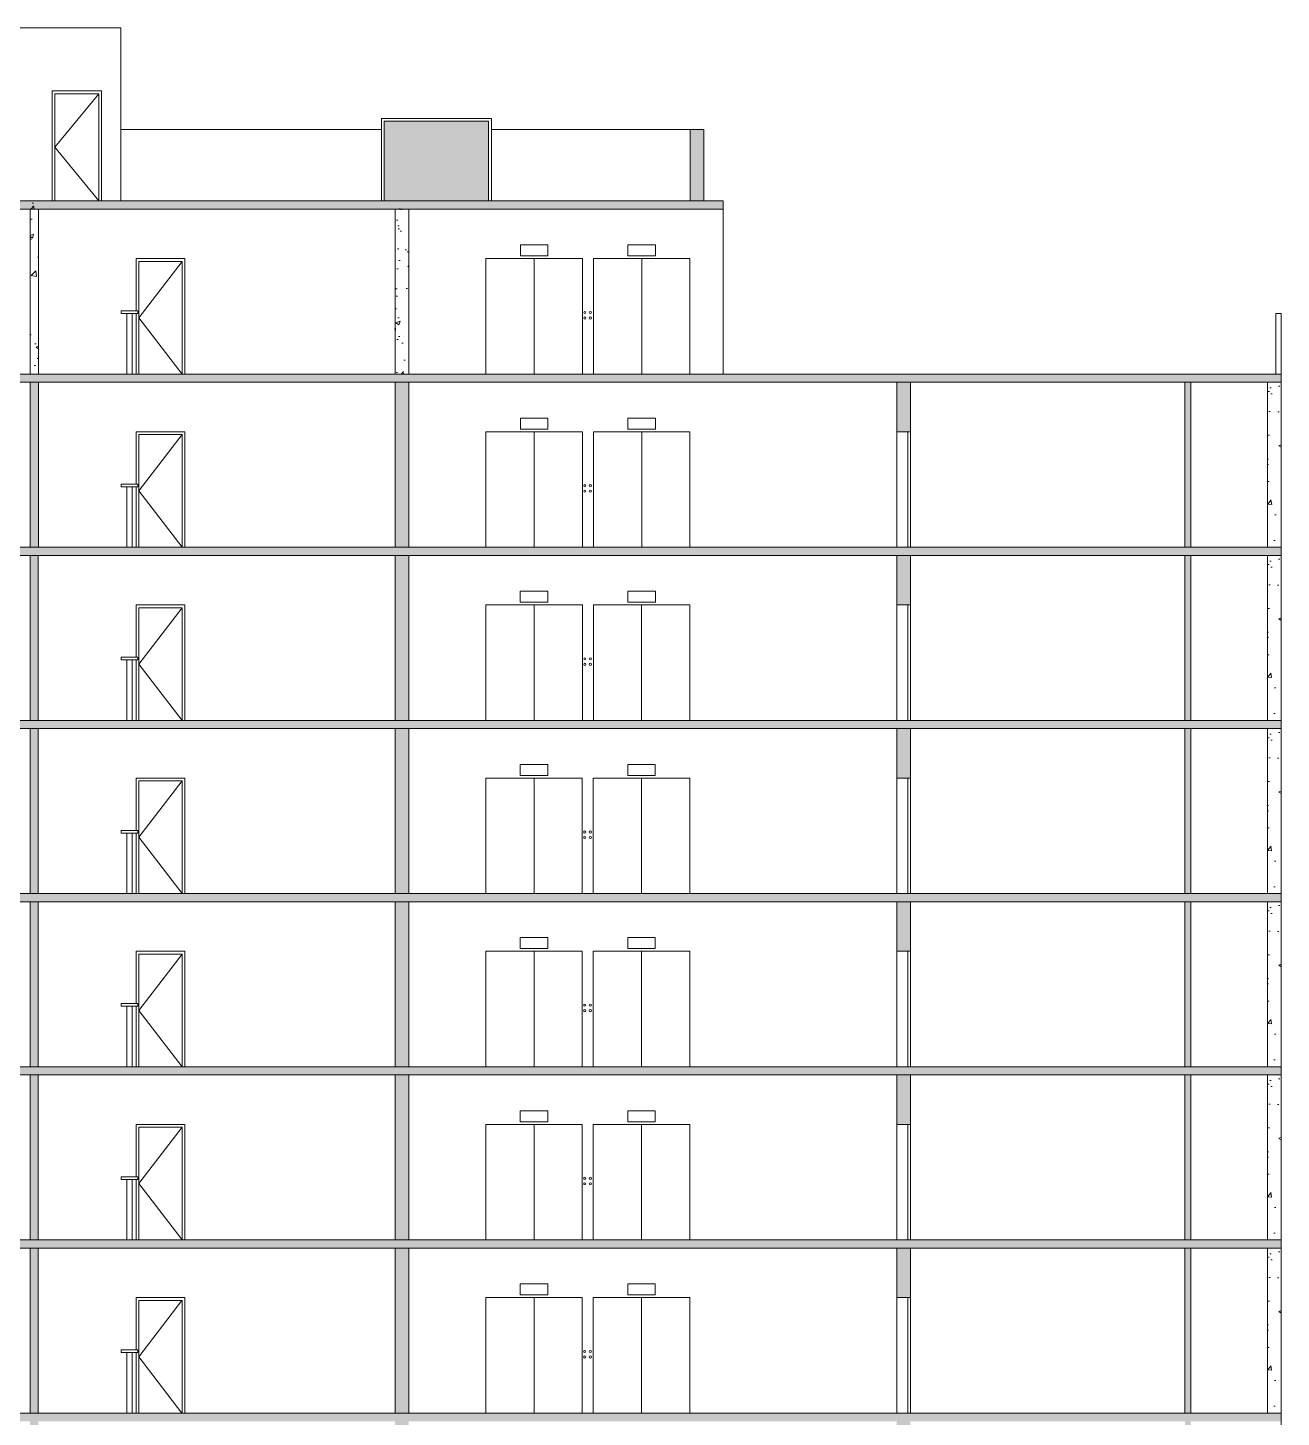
# Model space of a CAD drawing. Header units: millimetres. Extents: x 2878 to 6301, y 540 to 1980.
# Drawn here: x 3120.91 to 3143.7, y 969.55 to 994.83 of the extents above; entities that cross this region are included whole.
import ezdxf

# ---------------------------------------------------------------- set-up
doc = ezdxf.new("R2010")
doc.units = ezdxf.units.MM
doc.header["$LTSCALE"] = 4
for name, color, linetype, lineweight in [('ALVENARIA', 4, 'Continuous', 20), ('COTAS', 35, 'Continuous', 5), ('PORTA', 2, 'Continuous', 20)]:
    doc.layers.add(name, color=color, linetype=linetype, lineweight=lineweight)

msp = doc.modelspace()

# ---------------------------------------------------------------- hatches: boundary and pattern name
at = {"layer": 'COTAS'}
h = msp.add_hatch(dxfattribs=at)
h.set_pattern_fill('FLEX', color=9, scale=0.061)
h.set_pattern_definition([(0, (-325.8662, -279.77653), (0, 0.38735), [0.38735, -0.38735]), (45, (-325.47886, -279.77653), (3e-17, 0.38735), [0.0968375, -0.354120624, 0.0968375, -0.547795624])])
h.paths.add_polyline_path([(3129.292, 993.129), (3127.392, 993.129), (3127.392, 991.679), (3129.292, 991.679)])
h.paths.add_polyline_path([(3110.123, 945.479), (3113.789, 945.479), (3113.789, 947.429), (3110.123, 947.429)])
h.paths.add_polyline_path([(3114.488, 945.479), (3116.714, 945.479), (3116.714, 947.429), (3114.488, 947.429)])
h.paths.add_polyline_path([(3117.239, 945.479), (3120.898, 945.479), (3120.898, 947.429), (3117.239, 947.429)])
h.paths.add_polyline_path([(3121.149, 945.479), (3124.808, 945.479), (3124.808, 947.429), (3121.149, 947.429)])
h.paths.add_polyline_path([(3046.755, 991.679), (3048.655, 991.679), (3048.655, 993.129), (3046.755, 993.129)])
h.paths.add_polyline_path([(3061.381, 991.679), (3063.281, 991.679), (3063.281, 993.129), (3061.381, 993.129)])
at = {"layer": 'COTAS', "ltscale": 9}
h = msp.add_hatch(dxfattribs=at)
h.set_pattern_fill('AR-CONC', color=256, scale=0.0043)
h.set_pattern_definition([(50, (-325.8662, -279.7765), (0.78339408, -0.06853807), [0.081915, -0.901065]), (355, (-325.8662, -279.7765), (-0.15154671, 0.82154443), [0.065532, -0.72085451]), (100.451445, (-325.8009, -279.78224), (0.63184736, 0.75300633), [0.06961704, -0.76578805]), (46.1842, (-325.8662, -279.5581), (1.16563988, -0.180782), [0.1228725, -1.3515975]), (96.635558, (-325.7691, -279.5732), (1.02083778, 1.06393234), [0.1044256, -1.1486831]), (351.18415, (-325.8662, -279.5581), (1.02083778, 1.06393234), [0.09829786, -1.08127685]), (21, (-325.757, -279.6127), (0.65194188, -0.43974035), [0.081915, -0.901065]), (326, (-325.757, -279.6127), (0.26574872, 0.79200825), [0.065532, -0.720852]), (71.451445, (-325.7027, -279.64935), (0.9176906, 0.3522679), [0.06961704, -0.76578673]), (37.5, (-325.8662, -279.77653), (0.013280994, 0.363586667), [0, -0.7121144, 0, -0.731774, 0, -0.7235825]), (7.5, (-325.8662, -279.77653), (0.28732455, 0.43077647), [0, -0.4172204, 0, -0.6957314, 0, -0.2757805]), (327.5, (-326.10977, -279.77653), (0.58303956, -0.0246336), [0, -0.27305, 0, -0.851916, 0, -1.130427]), (317.5, (-326.219, -279.77653), (0.63695548, 0.10933391), [0, -0.354965, 0, -0.5657596, 0, -0.802767])])
h.paths.add_polyline_path([(3109.854, 992.979), (3109.604, 992.979), (3109.604, 991.679), (3109.854, 991.679)])
h.paths.add_polyline_path([(3133.204, 992.979), (3132.954, 992.979), (3132.954, 991.679), (3133.204, 991.679)])
h.paths.add_polyline_path([(3133.554, 991.679), (3108.503, 991.679), (3108.503, 991.529), (3133.554, 991.529)])
h.paths.add_polyline_path([(3136.965, 985.379), (3136.715, 985.379), (3136.715, 984.329), (3136.965, 984.329)])
h.paths.add_polyline_path([(3142.058, 985.379), (3141.953, 985.379), (3141.953, 982.229), (3142.058, 982.229)])
h.paths.add_polyline_path([(3127.841, 985.379), (3127.591, 985.379), (3127.591, 982.229), (3127.841, 982.229)])
h.paths.add_polyline_path([(3121.103, 985.379), (3120.953, 985.379), (3120.953, 982.229), (3121.103, 982.229)])
h = msp.add_hatch(dxfattribs=at)
h.set_pattern_fill('AR-CONC', color=256, scale=0.0043)
h.set_pattern_definition([(50, (80.2617, -303.24615), (0.78339408, -0.06853807), [0.081915, -0.901065]), (355, (80.2617, -303.24615), (-0.15154671, 0.82154443), [0.065532, -0.72085451]), (100.451445, (80.327, -303.25186), (0.63184736, 0.75300633), [0.06961704, -0.76578805]), (46.1842, (80.2617, -303.0277), (1.16563988, -0.180782), [0.1228725, -1.3515975]), (96.635558, (80.3588, -303.0428), (1.02083778, 1.06393234), [0.1044256, -1.1486831]), (351.18415, (80.2617, -303.0277), (1.02083778, 1.06393234), [0.09829786, -1.08127685]), (21, (80.3709, -303.0823), (0.65194188, -0.43974035), [0.081915, -0.901065]), (326, (80.3709, -303.0823), (0.26574872, 0.79200825), [0.065532, -0.720852]), (71.451445, (80.42525, -303.119), (0.9176906, 0.3522679), [0.06961704, -0.76578673]), (37.5, (80.2617, -303.24615), (0.013280994, 0.363586667), [0, -0.7121144, 0, -0.731774, 0, -0.7235825]), (7.5, (80.2617, -303.24615), (0.28732455, 0.43077647), [0, -0.4172204, 0, -0.6957314, 0, -0.2757805]), (327.5, (80.01814, -303.24615), (0.58303956, -0.0246336), [0, -0.27305, 0, -0.851916, 0, -1.130427]), (317.5, (79.9089, -303.24615), (0.63695548, 0.10933391), [0, -0.354965, 0, -0.5657596, 0, -0.802767])])
h.paths.add_polyline_path([(3127.842, 991.679), (3127.592, 991.679), (3127.592, 988.529), (3127.842, 988.529)])
h.paths.add_polyline_path([(3121.104, 991.679), (3120.954, 991.679), (3120.954, 988.529), (3121.104, 988.529)])
h = msp.add_hatch(dxfattribs=at)
h.set_pattern_fill('AR-CONC', color=256, scale=0.0043)
h.set_pattern_definition([(50, (-59.3249, -212.6349), (0.78339408, -0.06853807), [0.081915, -0.901065]), (355, (-59.3249, -212.6349), (-0.15154671, 0.82154443), [0.065532, -0.72085451]), (100.451445, (-59.2596, -212.64064), (0.63184736, 0.75300633), [0.06961704, -0.76578805]), (46.1842, (-59.3249, -212.4165), (1.16563988, -0.180782), [0.1228725, -1.3515975]), (96.635558, (-59.2277, -212.4316), (1.02083778, 1.06393234), [0.1044256, -1.1486831]), (351.18415, (-59.3249, -212.4165), (1.02083778, 1.06393234), [0.09829786, -1.08127685]), (21, (-59.21566, -212.4711), (0.65194188, -0.43974035), [0.081915, -0.901065]), (326, (-59.21566, -212.4711), (0.26574872, 0.79200825), [0.065532, -0.720852]), (71.451445, (-59.1613, -212.50774), (0.9176906, 0.3522679), [0.06961704, -0.76578673]), (37.5, (-59.32488, -212.63493), (0.013280994, 0.363586667), [0, -0.7121144, 0, -0.731774, 0, -0.7235825]), (7.5, (-59.32488, -212.63493), (0.28732455, 0.43077647), [0, -0.4172204, 0, -0.6957314, 0, -0.2757805]), (327.5, (-59.56844, -212.63493), (0.58303956, -0.0246336), [0, -0.27305, 0, -0.851916, 0, -1.130427]), (317.5, (-59.67766, -212.63493), (0.63695548, 0.10933391), [0, -0.354965, 0, -0.5657596, 0, -0.802767])])
h.paths.add_polyline_path([(3143.704, 988.529), (3098.353, 988.529), (3098.353, 988.379), (3143.704, 988.379)])
h.paths.add_polyline_path([(3143.703, 985.379), (3098.352, 985.379), (3098.352, 985.229), (3143.703, 985.229)])
h.paths.add_polyline_path([(3143.702, 982.229), (3098.351, 982.229), (3098.351, 982.079), (3143.702, 982.079)])
h.paths.add_polyline_path([(3143.702, 979.079), (3098.351, 979.079), (3098.351, 978.929), (3143.702, 978.929)])
h.paths.add_polyline_path([(3098.601, 982.079), (3098.351, 982.079), (3098.351, 979.079), (3098.601, 979.079)])
h.paths.add_polyline_path([(3098.601, 978.929), (3098.351, 978.929), (3098.351, 975.929), (3098.601, 975.929)])
h.paths.add_polyline_path([(3098.602, 985.229), (3098.352, 985.229), (3098.352, 982.229), (3098.602, 982.229)])
h.paths.add_polyline_path([(3098.603, 988.379), (3098.353, 988.379), (3098.353, 985.379), (3098.603, 985.379)])
h.paths.add_polyline_path([(3143.702, 969.629), (3098.35, 969.629), (3098.35, 969.479), (3143.702, 969.479)])
h.paths.add_polyline_path([(3098.6, 969.479), (3098.35, 969.479), (3098.35, 966.479), (3098.6, 966.479)])
h.paths.add_polyline_path([(3143.702, 972.779), (3098.351, 972.779), (3098.351, 972.629), (3143.702, 972.629)])
h.paths.add_polyline_path([(3098.601, 972.629), (3098.351, 972.629), (3098.351, 969.629), (3098.601, 969.629)])
h.paths.add_polyline_path([(3098.601, 975.779), (3098.351, 975.779), (3098.351, 972.779), (3098.601, 972.779)])
h.paths.add_polyline_path([(3143.702, 975.929), (3098.351, 975.929), (3098.351, 975.779), (3143.702, 975.779)])
h.paths.add_polyline_path([(3136.962, 966.479), (3136.712, 966.479), (3136.712, 965.429), (3136.962, 965.429)])
h.paths.add_polyline_path([(3142.056, 966.479), (3141.951, 966.479), (3141.951, 963.329), (3142.056, 963.329)])
h.paths.add_polyline_path([(3127.838, 966.479), (3127.588, 966.479), (3127.588, 963.329), (3127.838, 963.329)])
h.paths.add_polyline_path([(3121.101, 966.479), (3120.951, 966.479), (3120.951, 963.329), (3121.101, 963.329)])
h = msp.add_hatch(dxfattribs=at)
h.set_pattern_fill('AR-CONC', color=256, scale=0.0043)
h.set_pattern_definition([(50, (255.08535, -306.39616), (0.78339408, -0.06853807), [0.081915, -0.901065]), (355, (255.08535, -306.3962), (-0.15154671, 0.82154443), [0.065532, -0.72085451]), (100.451445, (255.1506, -306.4019), (0.63184736, 0.75300633), [0.06961704, -0.76578805]), (46.1842, (255.0853, -306.1777), (1.16563988, -0.180782), [0.1228725, -1.3515975]), (96.635558, (255.1825, -306.1928), (1.02083778, 1.06393234), [0.1044256, -1.1486831]), (351.18415, (255.0853, -306.1777), (1.02083778, 1.06393234), [0.09829786, -1.08127685]), (21, (255.19457, -306.2323), (0.65194188, -0.43974035), [0.081915, -0.901065]), (326, (255.1946, -306.2323), (0.26574872, 0.79200825), [0.065532, -0.720852]), (71.451445, (255.2489, -306.269), (0.9176906, 0.3522679), [0.06961704, -0.76578673]), (37.5, (255.08535, -306.39616), (0.013280994, 0.363586667), [0, -0.7121144, 0, -0.731774, 0, -0.7235825]), (7.5, (255.08535, -306.39616), (0.28732455, 0.43077647), [0, -0.4172204, 0, -0.6957314, 0, -0.2757805]), (327.5, (254.8418, -306.39616), (0.58303956, -0.0246336), [0, -0.27305, 0, -0.851916, 0, -1.130427]), (317.5, (254.73257, -306.39616), (0.63695548, 0.10933391), [0, -0.354965, 0, -0.5657596, 0, -0.802767])])
h.paths.add_polyline_path([(3136.966, 988.529), (3136.716, 988.529), (3136.716, 987.479), (3136.966, 987.479)])
h.paths.add_polyline_path([(3142.059, 988.529), (3141.954, 988.529), (3141.954, 985.379), (3142.059, 985.379)])
h.paths.add_polyline_path([(3127.842, 988.529), (3127.592, 988.529), (3127.592, 985.379), (3127.842, 985.379)])
h.paths.add_polyline_path([(3121.104, 988.529), (3120.954, 988.529), (3120.954, 985.379), (3121.104, 985.379)])
h = msp.add_hatch(dxfattribs=at)
h.set_pattern_fill('AR-CONC', color=256, scale=0.0043)
h.set_pattern_definition([(50, (255.0836, -312.69616), (0.78339408, -0.06853807), [0.081915, -0.901065]), (355, (255.0836, -312.6962), (-0.15154671, 0.82154443), [0.065532, -0.72085451]), (100.451445, (255.1489, -312.7019), (0.63184736, 0.75300633), [0.06961704, -0.76578805]), (46.1842, (255.0836, -312.4777), (1.16563988, -0.180782), [0.1228725, -1.3515975]), (96.635558, (255.1807, -312.4928), (1.02083778, 1.06393234), [0.1044256, -1.1486831]), (351.18415, (255.0836, -312.4777), (1.02083778, 1.06393234), [0.09829786, -1.08127685]), (21, (255.19283, -312.5323), (0.65194188, -0.43974035), [0.081915, -0.901065]), (326, (255.1928, -312.5323), (0.26574872, 0.79200825), [0.065532, -0.720852]), (71.451445, (255.24716, -312.569), (0.9176906, 0.3522679), [0.06961704, -0.76578673]), (37.5, (255.0836, -312.69616), (0.013280994, 0.363586667), [0, -0.7121144, 0, -0.731774, 0, -0.7235825]), (7.5, (255.0836, -312.69616), (0.28732455, 0.43077647), [0, -0.4172204, 0, -0.6957314, 0, -0.2757805]), (327.5, (254.84005, -312.69616), (0.58303956, -0.0246336), [0, -0.27305, 0, -0.851916, 0, -1.130427]), (317.5, (254.73083, -312.69616), (0.63695548, 0.10933391), [0, -0.354965, 0, -0.5657596, 0, -0.802767])])
h.paths.add_polyline_path([(3136.964, 982.229), (3136.714, 982.229), (3136.714, 981.179), (3136.964, 981.179)])
h.paths.add_polyline_path([(3142.058, 982.229), (3141.953, 982.229), (3141.953, 979.079), (3142.058, 979.079)])
h.paths.add_polyline_path([(3127.84, 982.229), (3127.59, 982.229), (3127.59, 979.079), (3127.84, 979.079)])
h.paths.add_polyline_path([(3121.102, 982.229), (3120.952, 982.229), (3120.952, 979.079), (3121.102, 979.079)])
h = msp.add_hatch(dxfattribs=at)
h.set_pattern_fill('AR-CONC', color=256, scale=0.0043)
h.set_pattern_definition([(50, (255.0836, -315.84616), (0.78339408, -0.06853807), [0.081915, -0.901065]), (355, (255.0836, -315.8462), (-0.15154671, 0.82154443), [0.065532, -0.72085451]), (100.451445, (255.1489, -315.8519), (0.63184736, 0.75300633), [0.06961704, -0.76578805]), (46.1842, (255.0836, -315.6277), (1.16563988, -0.180782), [0.1228725, -1.3515975]), (96.635558, (255.1807, -315.6428), (1.02083778, 1.06393234), [0.1044256, -1.1486831]), (351.18415, (255.0836, -315.6277), (1.02083778, 1.06393234), [0.09829786, -1.08127685]), (21, (255.19283, -315.6823), (0.65194188, -0.43974035), [0.081915, -0.901065]), (326, (255.1928, -315.6823), (0.26574872, 0.79200825), [0.065532, -0.720852]), (71.451445, (255.24716, -315.719), (0.9176906, 0.3522679), [0.06961704, -0.76578673]), (37.5, (255.0836, -315.84616), (0.013280994, 0.363586667), [0, -0.7121144, 0, -0.731774, 0, -0.7235825]), (7.5, (255.0836, -315.84616), (0.28732455, 0.43077647), [0, -0.4172204, 0, -0.6957314, 0, -0.2757805]), (327.5, (254.84005, -315.84616), (0.58303956, -0.0246336), [0, -0.27305, 0, -0.851916, 0, -1.130427]), (317.5, (254.73083, -315.84616), (0.63695548, 0.10933391), [0, -0.354965, 0, -0.5657596, 0, -0.802767])])
h.paths.add_polyline_path([(3136.964, 979.079), (3136.714, 979.079), (3136.714, 978.029), (3136.964, 978.029)])
h.paths.add_polyline_path([(3142.058, 979.079), (3141.953, 979.079), (3141.953, 975.929), (3142.058, 975.929)])
h.paths.add_polyline_path([(3127.84, 979.079), (3127.59, 979.079), (3127.59, 975.929), (3127.84, 975.929)])
h.paths.add_polyline_path([(3121.102, 979.079), (3120.952, 979.079), (3120.952, 975.929), (3121.102, 975.929)])
h = msp.add_hatch(dxfattribs=at)
h.set_pattern_fill('AR-CONC', color=256, scale=0.0043)
h.set_pattern_definition([(50, (255.0836, -318.99616), (0.78339408, -0.06853807), [0.081915, -0.901065]), (355, (255.0836, -318.9962), (-0.15154671, 0.82154443), [0.065532, -0.72085451]), (100.451445, (255.1489, -319.0019), (0.63184736, 0.75300633), [0.06961704, -0.76578805]), (46.1842, (255.0836, -318.7777), (1.16563988, -0.180782), [0.1228725, -1.3515975]), (96.635558, (255.1807, -318.7928), (1.02083778, 1.06393234), [0.1044256, -1.1486831]), (351.18415, (255.0836, -318.7777), (1.02083778, 1.06393234), [0.09829786, -1.08127685]), (21, (255.19283, -318.8323), (0.65194188, -0.43974035), [0.081915, -0.901065]), (326, (255.1928, -318.8323), (0.26574872, 0.79200825), [0.065532, -0.720852]), (71.451445, (255.24716, -318.869), (0.9176906, 0.3522679), [0.06961704, -0.76578673]), (37.5, (255.0836, -318.99616), (0.013280994, 0.363586667), [0, -0.7121144, 0, -0.731774, 0, -0.7235825]), (7.5, (255.0836, -318.99616), (0.28732455, 0.43077647), [0, -0.4172204, 0, -0.6957314, 0, -0.2757805]), (327.5, (254.84005, -318.99616), (0.58303956, -0.0246336), [0, -0.27305, 0, -0.851916, 0, -1.130427]), (317.5, (254.73083, -318.99616), (0.63695548, 0.10933391), [0, -0.354965, 0, -0.5657596, 0, -0.802767])])
h.paths.add_polyline_path([(3136.964, 975.929), (3136.714, 975.929), (3136.714, 974.879), (3136.964, 974.879)])
h.paths.add_polyline_path([(3142.058, 975.929), (3141.953, 975.929), (3141.953, 972.779), (3142.058, 972.779)])
h.paths.add_polyline_path([(3127.84, 975.929), (3127.59, 975.929), (3127.59, 972.779), (3127.84, 972.779)])
h.paths.add_polyline_path([(3121.102, 975.929), (3120.952, 975.929), (3120.952, 972.779), (3121.102, 972.779)])
h = msp.add_hatch(dxfattribs=at)
h.set_pattern_fill('AR-CONC', color=256, scale=0.0043)
h.set_pattern_definition([(50, (255.0836, -322.14616), (0.78339408, -0.06853807), [0.081915, -0.901065]), (355, (255.0836, -322.1462), (-0.15154671, 0.82154443), [0.065532, -0.72085451]), (100.451445, (255.1489, -322.1519), (0.63184736, 0.75300633), [0.06961704, -0.76578805]), (46.1842, (255.0836, -321.9277), (1.16563988, -0.180782), [0.1228725, -1.3515975]), (96.635558, (255.1807, -321.9428), (1.02083778, 1.06393234), [0.1044256, -1.1486831]), (351.18415, (255.0836, -321.9277), (1.02083778, 1.06393234), [0.09829786, -1.08127685]), (21, (255.19283, -321.9823), (0.65194188, -0.43974035), [0.081915, -0.901065]), (326, (255.1928, -321.9823), (0.26574872, 0.79200825), [0.065532, -0.720852]), (71.451445, (255.24716, -322.019), (0.9176906, 0.3522679), [0.06961704, -0.76578673]), (37.5, (255.0836, -322.14616), (0.013280994, 0.363586667), [0, -0.7121144, 0, -0.731774, 0, -0.7235825]), (7.5, (255.0836, -322.14616), (0.28732455, 0.43077647), [0, -0.4172204, 0, -0.6957314, 0, -0.2757805]), (327.5, (254.84005, -322.14616), (0.58303956, -0.0246336), [0, -0.27305, 0, -0.851916, 0, -1.130427]), (317.5, (254.73083, -322.14616), (0.63695548, 0.10933391), [0, -0.354965, 0, -0.5657596, 0, -0.802767])])
h.paths.add_polyline_path([(3136.964, 972.779), (3136.714, 972.779), (3136.714, 971.729), (3136.964, 971.729)])
h.paths.add_polyline_path([(3142.058, 972.779), (3141.953, 972.779), (3141.953, 969.629), (3142.058, 969.629)])
h.paths.add_polyline_path([(3127.84, 972.779), (3127.59, 972.779), (3127.59, 969.629), (3127.84, 969.629)])
h.paths.add_polyline_path([(3121.102, 972.779), (3120.952, 972.779), (3120.952, 969.629), (3121.102, 969.629)])
h = msp.add_hatch(dxfattribs=at)
h.set_pattern_fill('AR-CONC', color=256, scale=0.0043)
h.set_pattern_definition([(50, (255.08275, -325.29616), (0.78339408, -0.06853807), [0.081915, -0.901065]), (355, (255.08275, -325.2962), (-0.15154671, 0.82154443), [0.065532, -0.72085451]), (100.451445, (255.148, -325.3019), (0.63184736, 0.75300633), [0.06961704, -0.76578805]), (46.1842, (255.0827, -325.0777), (1.16563988, -0.180782), [0.1228725, -1.3515975]), (96.635558, (255.1799, -325.0928), (1.02083778, 1.06393234), [0.1044256, -1.1486831]), (351.18415, (255.0827, -325.0777), (1.02083778, 1.06393234), [0.09829786, -1.08127685]), (21, (255.19197, -325.1323), (0.65194188, -0.43974035), [0.081915, -0.901065]), (326, (255.192, -325.1323), (0.26574872, 0.79200825), [0.065532, -0.720852]), (71.451445, (255.2463, -325.169), (0.9176906, 0.3522679), [0.06961704, -0.76578673]), (37.5, (255.08275, -325.29616), (0.013280994, 0.363586667), [0, -0.7121144, 0, -0.731774, 0, -0.7235825]), (7.5, (255.08275, -325.29616), (0.28732455, 0.43077647), [0, -0.4172204, 0, -0.6957314, 0, -0.2757805]), (327.5, (254.83919, -325.29616), (0.58303956, -0.0246336), [0, -0.27305, 0, -0.851916, 0, -1.130427]), (317.5, (254.72997, -325.29616), (0.63695548, 0.10933391), [0, -0.354965, 0, -0.5657596, 0, -0.802767])])
h.paths.add_polyline_path([(3136.963, 969.629), (3136.713, 969.629), (3136.713, 968.579), (3136.963, 968.579)])
h.paths.add_polyline_path([(3142.057, 969.629), (3141.952, 969.629), (3141.952, 966.479), (3142.057, 966.479)])
h.paths.add_polyline_path([(3127.839, 969.629), (3127.589, 969.629), (3127.589, 966.479), (3127.839, 966.479)])
h.paths.add_polyline_path([(3121.101, 969.629), (3120.951, 969.629), (3120.951, 966.479), (3121.101, 966.479)])
at = {"layer": 'PORTA', "ltscale": 9}
h = msp.add_hatch(dxfattribs=at)
h.set_pattern_fill('AR-CONC', color=256, scale=0.0051)
h.set_pattern_definition([(50, (255.08535, -318.9659), (0.92914181, -0.08128934), [0.097155, -1.068705]), (355, (255.0853, -318.9659), (-0.17974145, 0.9743899), [0.077724, -0.85496698]), (100.451445, (255.1628, -318.9727), (0.74940036, 0.89310053), [0.08256904, -0.90826025]), (46.1842, (255.0853, -318.7068), (1.3825031, -0.21441587), [0.1457325, -1.6030575]), (96.63556, (255.2006, -318.7247), (1.2107611, 1.26187324), [0.1238536, -1.3623916]), (351.18415, (255.0853, -318.7068), (1.2107611, 1.26187324), [0.11658583, -1.28244463]), (21, (255.2149, -318.7716), (0.7732334, -0.52155251), [0.097155, -1.068705]), (326, (255.2149, -318.7716), (0.31519034, 0.93935863), [0.077724, -0.854964]), (71.451445, (255.2793, -318.8151), (1.08842374, 0.41780612), [0.08256904, -0.90825868]), (37.5, (255.08535, -318.96592), (0.015751877, 0.431230698), [0, -0.8446008, 0, -0.867918, 0, -0.8582025]), (7.5, (255.08535, -318.9659), (0.34078028, 0.51092093), [0, -0.4948428, 0, -0.8251698, 0, -0.3270885]), (327.5, (254.79647, -318.96592), (0.691512035, -0.029216594), [0, -0.32385, 0, -1.010412, 0, -1.340739]), (317.5, (254.66693, -318.9659), (0.75545883, 0.1296751), [0, -0.421005, 0, -0.6710172, 0, -0.952119])])
h.paths.add_polyline_path([(3143.704, 988.529), (3143.454, 988.529), (3143.454, 985.379), (3143.704, 985.379)])
h = msp.add_hatch(dxfattribs=at)
h.set_pattern_fill('AR-CONC', color=256, scale=0.0051)
h.set_pattern_definition([(50, (255.0845, -322.1159), (0.92914181, -0.08128934), [0.097155, -1.068705]), (355, (255.0845, -322.1159), (-0.17974145, 0.9743899), [0.077724, -0.85496698]), (100.451445, (255.1619, -322.1227), (0.74940036, 0.89310053), [0.08256904, -0.90826025]), (46.1842, (255.0845, -321.8568), (1.3825031, -0.21441587), [0.1457325, -1.6030575]), (96.63556, (255.1997, -321.8747), (1.2107611, 1.26187324), [0.1238536, -1.3623916]), (351.18415, (255.0845, -321.8568), (1.2107611, 1.26187324), [0.11658583, -1.28244463]), (21, (255.214, -321.9216), (0.7732334, -0.52155251), [0.097155, -1.068705]), (326, (255.214, -321.9216), (0.31519034, 0.93935863), [0.077724, -0.854964]), (71.451445, (255.2785, -321.9651), (1.08842374, 0.41780612), [0.08256904, -0.90825868]), (37.5, (255.08448, -322.11592), (0.015751877, 0.431230698), [0, -0.8446008, 0, -0.867918, 0, -0.8582025]), (7.5, (255.0845, -322.1159), (0.34078028, 0.51092093), [0, -0.4948428, 0, -0.8251698, 0, -0.3270885]), (327.5, (254.7956, -322.11592), (0.691512035, -0.029216594), [0, -0.32385, 0, -1.010412, 0, -1.340739]), (317.5, (254.66607, -322.1159), (0.75545883, 0.1296751), [0, -0.421005, 0, -0.6710172, 0, -0.952119])])
h.paths.add_polyline_path([(3143.703, 985.379), (3143.453, 985.379), (3143.453, 982.229), (3143.703, 982.229)])
h = msp.add_hatch(dxfattribs=at)
h.set_pattern_fill('AR-CONC', color=256, scale=0.0051)
h.set_pattern_definition([(50, (255.0836, -325.2659), (0.92914181, -0.08128934), [0.097155, -1.068705]), (355, (255.0836, -325.2659), (-0.17974145, 0.9743899), [0.077724, -0.85496698]), (100.451445, (255.161, -325.2727), (0.74940036, 0.89310053), [0.08256904, -0.90826025]), (46.1842, (255.0836, -325.0068), (1.3825031, -0.21441587), [0.1457325, -1.6030575]), (96.63556, (255.1988, -325.0247), (1.2107611, 1.26187324), [0.1238536, -1.3623916]), (351.18415, (255.0836, -325.0068), (1.2107611, 1.26187324), [0.11658583, -1.28244463]), (21, (255.21315, -325.0716), (0.7732334, -0.52155251), [0.097155, -1.068705]), (326, (255.2132, -325.0716), (0.31519034, 0.93935863), [0.077724, -0.854964]), (71.451445, (255.2776, -325.1151), (1.08842374, 0.41780612), [0.08256904, -0.90825868]), (37.5, (255.0836, -325.26592), (0.015751877, 0.431230698), [0, -0.8446008, 0, -0.867918, 0, -0.8582025]), (7.5, (255.0836, -325.2659), (0.34078028, 0.51092093), [0, -0.4948428, 0, -0.8251698, 0, -0.3270885]), (327.5, (254.79474, -325.26592), (0.691512035, -0.029216594), [0, -0.32385, 0, -1.010412, 0, -1.340739]), (317.5, (254.6652, -325.2659), (0.75545883, 0.1296751), [0, -0.421005, 0, -0.6710172, 0, -0.952119])])
h.paths.add_polyline_path([(3143.702, 982.229), (3143.452, 982.229), (3143.452, 979.079), (3143.702, 979.079)])
h = msp.add_hatch(dxfattribs=at)
h.set_pattern_fill('AR-CONC', color=256, scale=0.0051)
h.set_pattern_definition([(50, (255.0836, -328.4159), (0.92914181, -0.08128934), [0.097155, -1.068705]), (355, (255.0836, -328.4159), (-0.17974145, 0.9743899), [0.077724, -0.85496698]), (100.451445, (255.161, -328.4227), (0.74940036, 0.89310053), [0.08256904, -0.90826025]), (46.1842, (255.0836, -328.1568), (1.3825031, -0.21441587), [0.1457325, -1.6030575]), (96.63556, (255.1988, -328.1747), (1.2107611, 1.26187324), [0.1238536, -1.3623916]), (351.18415, (255.0836, -328.1568), (1.2107611, 1.26187324), [0.11658583, -1.28244463]), (21, (255.21315, -328.2216), (0.7732334, -0.52155251), [0.097155, -1.068705]), (326, (255.2132, -328.2216), (0.31519034, 0.93935863), [0.077724, -0.854964]), (71.451445, (255.2776, -328.2651), (1.08842374, 0.41780612), [0.08256904, -0.90825868]), (37.5, (255.0836, -328.41592), (0.015751877, 0.431230698), [0, -0.8446008, 0, -0.867918, 0, -0.8582025]), (7.5, (255.0836, -328.4159), (0.34078028, 0.51092093), [0, -0.4948428, 0, -0.8251698, 0, -0.3270885]), (327.5, (254.79474, -328.41592), (0.691512035, -0.029216594), [0, -0.32385, 0, -1.010412, 0, -1.340739]), (317.5, (254.6652, -328.4159), (0.75545883, 0.1296751), [0, -0.421005, 0, -0.6710172, 0, -0.952119])])
h.paths.add_polyline_path([(3143.702, 979.079), (3143.452, 979.079), (3143.452, 975.929), (3143.702, 975.929)])
h = msp.add_hatch(dxfattribs=at)
h.set_pattern_fill('AR-CONC', color=256, scale=0.0051)
h.set_pattern_definition([(50, (255.0836, -331.5659), (0.92914181, -0.08128934), [0.097155, -1.068705]), (355, (255.0836, -331.5659), (-0.17974145, 0.9743899), [0.077724, -0.85496698]), (100.451445, (255.161, -331.5727), (0.74940036, 0.89310053), [0.08256904, -0.90826025]), (46.1842, (255.0836, -331.3068), (1.3825031, -0.21441587), [0.1457325, -1.6030575]), (96.63556, (255.1988, -331.3247), (1.2107611, 1.26187324), [0.1238536, -1.3623916]), (351.18415, (255.0836, -331.3068), (1.2107611, 1.26187324), [0.11658583, -1.28244463]), (21, (255.21315, -331.3716), (0.7732334, -0.52155251), [0.097155, -1.068705]), (326, (255.2132, -331.3716), (0.31519034, 0.93935863), [0.077724, -0.854964]), (71.451445, (255.2776, -331.4151), (1.08842374, 0.41780612), [0.08256904, -0.90825868]), (37.5, (255.0836, -331.56592), (0.015751877, 0.431230698), [0, -0.8446008, 0, -0.867918, 0, -0.8582025]), (7.5, (255.0836, -331.5659), (0.34078028, 0.51092093), [0, -0.4948428, 0, -0.8251698, 0, -0.3270885]), (327.5, (254.79474, -331.56592), (0.691512035, -0.029216594), [0, -0.32385, 0, -1.010412, 0, -1.340739]), (317.5, (254.6652, -331.5659), (0.75545883, 0.1296751), [0, -0.421005, 0, -0.6710172, 0, -0.952119])])
h.paths.add_polyline_path([(3143.702, 975.929), (3143.452, 975.929), (3143.452, 972.779), (3143.702, 972.779)])
h = msp.add_hatch(dxfattribs=at)
h.set_pattern_fill('AR-CONC', color=256, scale=0.0051)
h.set_pattern_definition([(50, (255.0836, -334.7159), (0.92914181, -0.08128934), [0.097155, -1.068705]), (355, (255.0836, -334.7159), (-0.17974145, 0.9743899), [0.077724, -0.85496698]), (100.451445, (255.161, -334.7227), (0.74940036, 0.89310053), [0.08256904, -0.90826025]), (46.1842, (255.0836, -334.4568), (1.3825031, -0.21441587), [0.1457325, -1.6030575]), (96.63556, (255.1988, -334.4747), (1.2107611, 1.26187324), [0.1238536, -1.3623916]), (351.18415, (255.0836, -334.4568), (1.2107611, 1.26187324), [0.11658583, -1.28244463]), (21, (255.21315, -334.5216), (0.7732334, -0.52155251), [0.097155, -1.068705]), (326, (255.2132, -334.5216), (0.31519034, 0.93935863), [0.077724, -0.854964]), (71.451445, (255.2776, -334.5651), (1.08842374, 0.41780612), [0.08256904, -0.90825868]), (37.5, (255.0836, -334.71592), (0.015751877, 0.431230698), [0, -0.8446008, 0, -0.867918, 0, -0.8582025]), (7.5, (255.0836, -334.7159), (0.34078028, 0.51092093), [0, -0.4948428, 0, -0.8251698, 0, -0.3270885]), (327.5, (254.79474, -334.71592), (0.691512035, -0.029216594), [0, -0.32385, 0, -1.010412, 0, -1.340739]), (317.5, (254.6652, -334.7159), (0.75545883, 0.1296751), [0, -0.421005, 0, -0.6710172, 0, -0.952119])])
h.paths.add_polyline_path([(3143.702, 972.779), (3143.452, 972.779), (3143.452, 969.629), (3143.702, 969.629)])
h = msp.add_hatch(dxfattribs=at)
h.set_pattern_fill('AR-CONC', color=256, scale=0.0051)
h.set_pattern_definition([(50, (255.08275, -337.8659), (0.92914181, -0.08128934), [0.097155, -1.068705]), (355, (255.0827, -337.8659), (-0.17974145, 0.9743899), [0.077724, -0.85496698]), (100.451445, (255.1602, -337.8727), (0.74940036, 0.89310053), [0.08256904, -0.90826025]), (46.1842, (255.0827, -337.6068), (1.3825031, -0.21441587), [0.1457325, -1.6030575]), (96.63556, (255.198, -337.6247), (1.2107611, 1.26187324), [0.1238536, -1.3623916]), (351.18415, (255.0827, -337.6068), (1.2107611, 1.26187324), [0.11658583, -1.28244463]), (21, (255.2123, -337.6716), (0.7732334, -0.52155251), [0.097155, -1.068705]), (326, (255.2123, -337.6716), (0.31519034, 0.93935863), [0.077724, -0.854964]), (71.451445, (255.2767, -337.7151), (1.08842374, 0.41780612), [0.08256904, -0.90825868]), (37.5, (255.08275, -337.86592), (0.015751877, 0.431230698), [0, -0.8446008, 0, -0.867918, 0, -0.8582025]), (7.5, (255.08275, -337.8659), (0.34078028, 0.51092093), [0, -0.4948428, 0, -0.8251698, 0, -0.3270885]), (327.5, (254.79387, -337.86592), (0.691512035, -0.029216594), [0, -0.32385, 0, -1.010412, 0, -1.340739]), (317.5, (254.66433, -337.8659), (0.75545883, 0.1296751), [0, -0.421005, 0, -0.6710172, 0, -0.952119])])
h.paths.add_polyline_path([(3143.702, 969.629), (3143.452, 969.629), (3143.452, 966.479), (3143.702, 966.479)])

# ---------------------------------------------------------------- linework, layer by layer
at = {"layer": 'ALVENARIA'}
for p, q in [((3119.453, 994.829), (3122.604, 994.829)), ((3122.604, 994.829), (3122.604, 991.679)), ((3127.342, 993.179), (3127.342, 991.679)), ((3127.342, 993.179), (3129.342, 993.179)), ((3127.392, 993.129), (3127.392, 991.679)), ((3127.392, 993.129), (3129.292, 993.129)), ((3129.292, 993.129), (3129.292, 991.679)), ((3129.342, 993.179), (3129.342, 991.679)), ((3127.342, 992.979), (3122.604, 992.979)), ((3133.204, 992.979), (3129.342, 992.979)), ((3132.954, 992.979), (3132.954, 991.679)), ((3133.204, 992.979), (3133.204, 991.679)), ((3108.503, 991.679), (3133.554, 991.679)), ((3108.853, 991.679), (3133.204, 991.679)), ((3133.554, 991.679), (3133.554, 988.529)), ((3108.503, 991.529), (3133.554, 991.529)), ((3143.704, 989.629), (3143.604, 989.629)), ((3143.604, 989.629), (3143.604, 988.529)), ((3143.704, 988.529), (3143.704, 989.629)), ((3098.352, 988.529), (3143.704, 988.529)), ((3098.352, 988.529), (3143.704, 988.529)), ((3108.503, 988.529), (3133.554, 988.529)), ((3098.352, 988.379), (3143.704, 988.379)), ((3098.351, 985.379), (3143.703, 985.379)), ((3098.351, 985.229), (3143.703, 985.229)), ((3098.352, 985.379), (3143.704, 985.379)), ((3098.35, 982.229), (3143.702, 982.229)), ((3098.351, 982.229), (3143.703, 982.229)), ((3098.35, 982.079), (3143.702, 982.079)), ((3098.35, 979.079), (3143.702, 979.079)), ((3098.35, 979.079), (3143.702, 979.079)), ((3098.35, 978.929), (3143.702, 978.929)), ((3098.35, 975.929), (3143.702, 975.929)), ((3098.35, 975.929), (3143.702, 975.929)), ((3098.35, 975.779), (3143.702, 975.779)), ((3098.35, 972.779), (3143.702, 972.779)), ((3098.35, 972.779), (3143.702, 972.779)), ((3098.35, 972.629), (3143.702, 972.629)), ((3098.349, 969.629), (3143.702, 969.629)), ((3098.35, 969.629), (3143.702, 969.629))]:
    msp.add_line(p, q, dxfattribs=at)
at = {"layer": 'ALVENARIA', "ltscale": 9}
for p, q in [((3120.954, 991.529), (3120.954, 988.529)), ((3121.104, 991.529), (3121.104, 988.529)), ((3127.592, 991.529), (3127.592, 988.529)), ((3127.842, 991.529), (3127.842, 988.529)), ((3143.704, 988.529), (3143.704, 985.379)), ((3120.954, 988.379), (3120.954, 985.379)), ((3121.104, 988.379), (3121.104, 985.379)), ((3127.592, 988.379), (3127.592, 985.379)), ((3127.842, 988.379), (3127.842, 985.379)), ((3136.716, 988.379), (3136.716, 987.479)), ((3136.966, 988.379), (3136.966, 987.479)), ((3141.954, 988.379), (3141.954, 985.379)), ((3142.059, 988.379), (3142.059, 985.379)), ((3143.454, 988.379), (3143.454, 985.379)), ((3136.716, 987.479), (3136.966, 987.479)), ((3120.953, 985.229), (3120.953, 982.229)), ((3121.103, 985.229), (3121.103, 982.229)), ((3127.591, 985.229), (3127.591, 982.229)), ((3127.841, 985.229), (3127.841, 982.229)), ((3136.715, 985.229), (3136.715, 984.329)), ((3136.965, 985.229), (3136.965, 984.329)), ((3141.953, 985.229), (3141.953, 982.229)), ((3142.058, 985.229), (3142.058, 982.229)), ((3143.453, 985.229), (3143.453, 982.229)), ((3143.703, 985.379), (3143.703, 982.229)), ((3136.715, 984.329), (3136.965, 984.329)), ((3143.702, 982.229), (3143.702, 979.079)), ((3120.952, 982.079), (3120.952, 979.079)), ((3121.102, 982.079), (3121.102, 979.079)), ((3127.59, 982.079), (3127.59, 979.079)), ((3127.84, 982.079), (3127.84, 979.079)), ((3136.714, 982.079), (3136.714, 981.179)), ((3136.964, 982.079), (3136.964, 981.179)), ((3141.953, 982.079), (3141.953, 979.079)), ((3142.058, 982.079), (3142.058, 979.079)), ((3143.452, 982.079), (3143.452, 979.079)), ((3136.714, 981.179), (3136.964, 981.179)), ((3120.952, 978.929), (3120.952, 975.929)), ((3121.102, 978.929), (3121.102, 975.929)), ((3127.59, 978.929), (3127.59, 975.929)), ((3127.84, 978.929), (3127.84, 975.929)), ((3136.714, 978.929), (3136.714, 978.029)), ((3136.964, 978.929), (3136.964, 978.029)), ((3141.953, 978.929), (3141.953, 975.929)), ((3142.058, 978.929), (3142.058, 975.929)), ((3143.452, 978.929), (3143.452, 975.929)), ((3143.702, 979.079), (3143.702, 975.929)), ((3136.714, 978.029), (3136.964, 978.029)), ((3143.702, 975.929), (3143.702, 972.779)), ((3120.952, 975.779), (3120.952, 972.779)), ((3121.102, 975.779), (3121.102, 972.779)), ((3127.59, 975.779), (3127.59, 972.779)), ((3127.84, 975.779), (3127.84, 972.779)), ((3136.714, 975.779), (3136.714, 974.879)), ((3136.964, 975.779), (3136.964, 974.879)), ((3141.953, 975.779), (3141.953, 972.779)), ((3142.058, 975.779), (3142.058, 972.779)), ((3143.452, 975.779), (3143.452, 972.779)), ((3136.714, 974.879), (3136.964, 974.879)), ((3120.952, 972.629), (3120.952, 969.629)), ((3121.102, 972.629), (3121.102, 969.629)), ((3127.59, 972.629), (3127.59, 969.629)), ((3127.84, 972.629), (3127.84, 969.629)), ((3136.714, 972.629), (3136.714, 971.729)), ((3136.964, 972.629), (3136.964, 971.729)), ((3141.953, 972.629), (3141.953, 969.629)), ((3142.058, 972.629), (3142.058, 969.629)), ((3143.452, 972.629), (3143.452, 969.629)), ((3143.702, 972.779), (3143.702, 969.629)), ((3136.714, 971.729), (3136.964, 971.729)), ((3143.702, 969.629), (3143.702, 966.479))]:
    msp.add_line(p, q, dxfattribs=at)
at = {"layer": 'COTAS'}
for p, q in [((3123.717, 990.579), (3122.933, 989.554)), ((3122.933, 989.554), (3123.717, 988.529)), ((3123.717, 987.429), (3122.933, 986.404)), ((3122.933, 986.404), (3123.717, 985.379)), ((3123.717, 984.279), (3122.933, 983.254)), ((3122.933, 983.254), (3123.717, 982.229)), ((3123.717, 981.129), (3122.933, 980.104)), ((3122.933, 980.104), (3123.717, 979.079)), ((3123.717, 977.979), (3122.933, 976.954)), ((3122.933, 976.954), (3123.717, 975.929)), ((3123.717, 974.829), (3122.933, 973.804)), ((3122.933, 973.804), (3123.717, 972.779)), ((3123.715, 971.679), (3122.931, 970.654)), ((3122.931, 970.654), (3123.715, 969.629))]:
    msp.add_line(p, q, dxfattribs=at)
at = {"layer": 'COTAS', "ltscale": 9}
for p, q in [((3130.997, 990.629), (3129.242, 990.629)), ((3129.242, 990.629), (3129.242, 988.529)), ((3130.119, 990.629), (3130.119, 988.529)), ((3130.997, 990.629), (3130.997, 988.529)), ((3131.197, 990.629), (3131.197, 988.529)), ((3132.953, 990.629), (3131.197, 990.629)), ((3132.075, 990.629), (3132.075, 988.529)), ((3132.953, 990.629), (3132.953, 988.529)), ((3122.912, 989.679), (3122.612, 989.679)), ((3122.612, 989.679), (3122.612, 989.629)), ((3122.912, 989.629), (3122.612, 989.629)), ((3122.712, 989.629), (3122.712, 988.529)), ((3122.812, 989.629), (3122.812, 988.529)), ((3122.912, 989.679), (3122.912, 989.629)), ((3130.997, 987.479), (3129.242, 987.479)), ((3129.242, 987.479), (3129.242, 985.379)), ((3130.119, 987.479), (3130.119, 985.379)), ((3130.997, 987.479), (3130.997, 985.379)), ((3131.197, 987.479), (3131.197, 985.379)), ((3132.953, 987.479), (3131.197, 987.479)), ((3132.075, 987.479), (3132.075, 985.379)), ((3132.953, 987.479), (3132.953, 985.379)), ((3136.716, 987.479), (3136.716, 985.379)), ((3122.912, 986.529), (3122.612, 986.529)), ((3122.612, 986.529), (3122.612, 986.479)), ((3122.912, 986.529), (3122.912, 986.479)), ((3122.912, 986.479), (3122.612, 986.479)), ((3122.712, 986.479), (3122.712, 985.379)), ((3122.812, 986.479), (3122.812, 985.379)), ((3130.996, 984.329), (3129.241, 984.329)), ((3129.241, 984.329), (3129.241, 982.229)), ((3130.118, 984.329), (3130.118, 982.229)), ((3130.996, 984.329), (3130.996, 982.229)), ((3131.196, 984.329), (3131.196, 982.229)), ((3132.952, 984.329), (3131.196, 984.329)), ((3132.074, 984.329), (3132.074, 982.229)), ((3132.952, 984.329), (3132.953, 982.229)), ((3136.715, 984.329), (3136.715, 982.229)), ((3122.911, 983.379), (3122.611, 983.379)), ((3122.611, 983.379), (3122.611, 983.329)), ((3122.911, 983.329), (3122.611, 983.329)), ((3122.711, 983.329), (3122.711, 982.229)), ((3122.811, 983.329), (3122.811, 982.229)), ((3122.911, 983.379), (3122.911, 983.329)), ((3130.995, 981.179), (3129.24, 981.179)), ((3129.24, 981.179), (3129.24, 979.079)), ((3130.118, 981.179), (3130.118, 979.079)), ((3130.995, 981.179), (3130.995, 979.079)), ((3131.195, 981.179), (3131.195, 979.079)), ((3132.951, 981.179), (3131.195, 981.179)), ((3132.073, 981.179), (3132.073, 979.079)), ((3132.951, 981.179), (3132.952, 979.079)), ((3136.714, 981.179), (3136.714, 979.079)), ((3122.91, 980.229), (3122.61, 980.229)), ((3122.61, 980.229), (3122.61, 980.179)), ((3122.91, 980.179), (3122.61, 980.179)), ((3122.71, 980.179), (3122.71, 979.079)), ((3122.81, 980.179), (3122.81, 979.079)), ((3122.91, 980.229), (3122.91, 980.179)), ((3130.995, 978.029), (3129.24, 978.029)), ((3129.24, 978.029), (3129.24, 975.929)), ((3130.118, 978.029), (3130.118, 975.929)), ((3130.995, 978.029), (3130.995, 975.929)), ((3131.195, 978.029), (3131.195, 975.929)), ((3132.951, 978.029), (3131.195, 978.029)), ((3132.073, 978.029), (3132.073, 975.929)), ((3132.951, 978.029), (3132.952, 975.929)), ((3136.714, 978.029), (3136.714, 975.929)), ((3122.91, 977.079), (3122.61, 977.079)), ((3122.61, 977.079), (3122.61, 977.029)), ((3122.91, 977.029), (3122.61, 977.029)), ((3122.71, 977.029), (3122.71, 975.929)), ((3122.81, 977.029), (3122.81, 975.929)), ((3122.91, 977.079), (3122.91, 977.029)), ((3130.995, 974.879), (3129.24, 974.879)), ((3129.24, 974.879), (3129.24, 972.779)), ((3130.118, 974.879), (3130.118, 972.779)), ((3130.995, 974.879), (3130.995, 972.779)), ((3131.195, 974.879), (3131.195, 972.779)), ((3132.951, 974.879), (3131.195, 974.879)), ((3132.073, 974.879), (3132.073, 972.779)), ((3132.951, 974.879), (3132.952, 972.779)), ((3136.714, 974.879), (3136.714, 972.779)), ((3122.91, 973.929), (3122.61, 973.929)), ((3122.61, 973.929), (3122.61, 973.879)), ((3122.91, 973.879), (3122.61, 973.879)), ((3122.71, 973.879), (3122.71, 972.779)), ((3122.81, 973.879), (3122.81, 972.779)), ((3122.91, 973.929), (3122.91, 973.879)), ((3130.995, 971.729), (3129.24, 971.729)), ((3129.24, 971.729), (3129.24, 969.629)), ((3130.118, 971.729), (3130.118, 969.629)), ((3130.995, 971.729), (3130.995, 969.629)), ((3131.195, 971.729), (3131.195, 969.629)), ((3132.951, 971.729), (3131.195, 971.729)), ((3132.073, 971.729), (3132.073, 969.629)), ((3132.951, 971.729), (3132.952, 969.629)), ((3136.714, 971.729), (3136.714, 969.629)), ((3122.91, 970.779), (3122.61, 970.779)), ((3122.61, 970.779), (3122.61, 970.729)), ((3122.91, 970.729), (3122.61, 970.729)), ((3122.71, 970.729), (3122.71, 969.629)), ((3122.81, 970.729), (3122.81, 969.629)), ((3122.91, 970.779), (3122.91, 970.729))]:
    msp.add_line(p, q, dxfattribs=at)
for centre in [(3131.042, 989.649), (3131.042, 989.549), (3131.142, 989.649), (3131.142, 989.549), (3131.042, 986.499), (3131.142, 986.499), (3131.042, 986.399), (3131.142, 986.399), (3131.041, 983.349), (3131.041, 983.249), (3131.141, 983.349), (3131.141, 983.249), (3131.04, 980.199), (3131.14, 980.199), (3131.04, 980.099), (3131.14, 980.099), (3131.04, 977.049), (3131.04, 976.949), (3131.14, 977.049), (3131.14, 976.949), (3131.04, 973.899), (3131.14, 973.899), (3131.04, 973.799), (3131.14, 973.799), (3131.04, 970.749), (3131.04, 970.649), (3131.14, 970.749), (3131.14, 970.649)]:
    msp.add_circle(centre, 0.02, dxfattribs=at)
at = {"layer": 'PORTA'}
for p, q in [((3121.354, 993.679), (3121.354, 991.679)), ((3121.354, 993.679), (3122.254, 993.679)), ((3121.404, 993.629), (3121.404, 991.679)), ((3121.404, 993.629), (3122.204, 993.629)), ((3122.204, 993.629), (3121.404, 992.654)), ((3122.204, 993.629), (3122.204, 991.679)), ((3122.254, 993.679), (3122.254, 991.679)), ((3121.404, 992.654), (3122.204, 991.679))]:
    msp.add_line(p, q, dxfattribs=at)
at = {"layer": 'PORTA', "ltscale": 9}
for p, q in [((3122.883, 990.629), (3122.883, 989.679)), ((3123.77, 990.629), (3122.883, 990.629)), ((3122.933, 990.579), (3122.933, 988.529)), ((3123.72, 990.579), (3122.933, 990.579)), ((3123.72, 990.579), (3123.72, 988.529)), ((3123.77, 990.629), (3123.77, 988.529)), ((3122.883, 989.629), (3122.883, 988.529)), ((3122.883, 987.479), (3122.883, 986.529)), ((3123.77, 987.479), (3122.883, 987.479)), ((3122.933, 987.429), (3122.933, 985.379)), ((3123.72, 987.429), (3122.933, 987.429)), ((3123.72, 987.429), (3123.72, 985.379)), ((3123.77, 987.479), (3123.77, 985.379)), ((3136.916, 987.479), (3136.916, 985.379)), ((3136.966, 987.479), (3136.966, 985.379)), ((3122.883, 986.479), (3122.883, 985.379)), ((3122.882, 984.329), (3122.882, 983.379)), ((3123.769, 984.329), (3122.882, 984.329)), ((3122.932, 984.279), (3122.932, 982.229)), ((3123.719, 984.279), (3122.932, 984.279)), ((3123.719, 984.279), (3123.719, 982.229)), ((3123.769, 984.329), (3123.769, 982.229)), ((3136.915, 984.329), (3136.915, 982.229)), ((3136.965, 984.329), (3136.965, 982.229)), ((3122.882, 983.329), (3122.882, 982.229)), ((3122.881, 981.179), (3122.881, 980.229)), ((3123.769, 981.179), (3122.881, 981.179)), ((3123.769, 981.179), (3123.769, 979.079)), ((3136.914, 981.179), (3136.914, 979.079)), ((3136.964, 981.179), (3136.964, 979.079)), ((3122.931, 981.129), (3122.931, 979.079)), ((3123.719, 981.129), (3122.931, 981.129)), ((3123.719, 981.129), (3123.719, 979.079)), ((3122.881, 980.179), (3122.881, 979.079)), ((3122.881, 978.029), (3122.881, 977.079)), ((3123.769, 978.029), (3122.881, 978.029)), ((3122.931, 977.979), (3122.931, 975.929)), ((3123.719, 977.979), (3122.931, 977.979)), ((3123.719, 977.979), (3123.719, 975.929)), ((3123.769, 978.029), (3123.769, 975.929)), ((3136.914, 978.029), (3136.914, 975.929)), ((3136.964, 978.029), (3136.964, 975.929)), ((3122.881, 977.029), (3122.881, 975.929)), ((3122.881, 974.879), (3122.881, 973.929)), ((3123.769, 974.879), (3122.881, 974.879)), ((3123.769, 974.879), (3123.769, 972.779)), ((3136.914, 974.879), (3136.914, 972.779)), ((3136.964, 974.879), (3136.964, 972.779)), ((3122.931, 974.829), (3122.931, 972.779)), ((3123.719, 974.829), (3122.931, 974.829)), ((3123.719, 974.829), (3123.719, 972.779)), ((3122.881, 973.879), (3122.881, 972.779)), ((3122.881, 971.729), (3122.881, 970.779)), ((3123.769, 971.729), (3122.881, 971.729)), ((3122.931, 971.679), (3122.931, 969.629)), ((3123.719, 971.679), (3122.931, 971.679)), ((3123.719, 971.679), (3123.719, 969.629)), ((3123.769, 971.729), (3123.769, 969.629)), ((3136.914, 971.729), (3136.914, 969.629)), ((3136.964, 971.729), (3136.964, 969.629)), ((3122.881, 970.729), (3122.881, 969.629))]:
    msp.add_line(p, q, dxfattribs=at)
for points in [[(3129.869, 990.879), (3130.369, 990.879), (3130.369, 990.679), (3129.869, 990.679)], [(3131.825, 990.879), (3132.325, 990.879), (3132.325, 990.679), (3131.825, 990.679)], [(3129.869, 987.729), (3130.369, 987.729), (3130.369, 987.529), (3129.869, 987.529)], [(3131.825, 987.729), (3132.325, 987.729), (3132.325, 987.529), (3131.825, 987.529)], [(3129.868, 984.579), (3130.368, 984.579), (3130.368, 984.379), (3129.868, 984.379)], [(3131.824, 984.579), (3132.324, 984.579), (3132.324, 984.379), (3131.824, 984.379)], [(3129.868, 981.429), (3130.368, 981.429), (3130.368, 981.229), (3129.868, 981.229)], [(3131.823, 981.429), (3132.323, 981.429), (3132.323, 981.229), (3131.823, 981.229)], [(3129.868, 978.279), (3130.368, 978.279), (3130.368, 978.079), (3129.868, 978.079)], [(3131.823, 978.279), (3132.323, 978.279), (3132.323, 978.079), (3131.823, 978.079)], [(3129.868, 975.129), (3130.368, 975.129), (3130.368, 974.929), (3129.868, 974.929)], [(3131.823, 975.129), (3132.323, 975.129), (3132.323, 974.929), (3131.823, 974.929)], [(3129.868, 971.979), (3130.368, 971.979), (3130.368, 971.779), (3129.868, 971.779)], [(3131.823, 971.979), (3132.323, 971.979), (3132.323, 971.779), (3131.823, 971.779)]]:
    msp.add_lwpolyline(points, close=True, dxfattribs=at)

doc.saveas('drawing.dxf')
